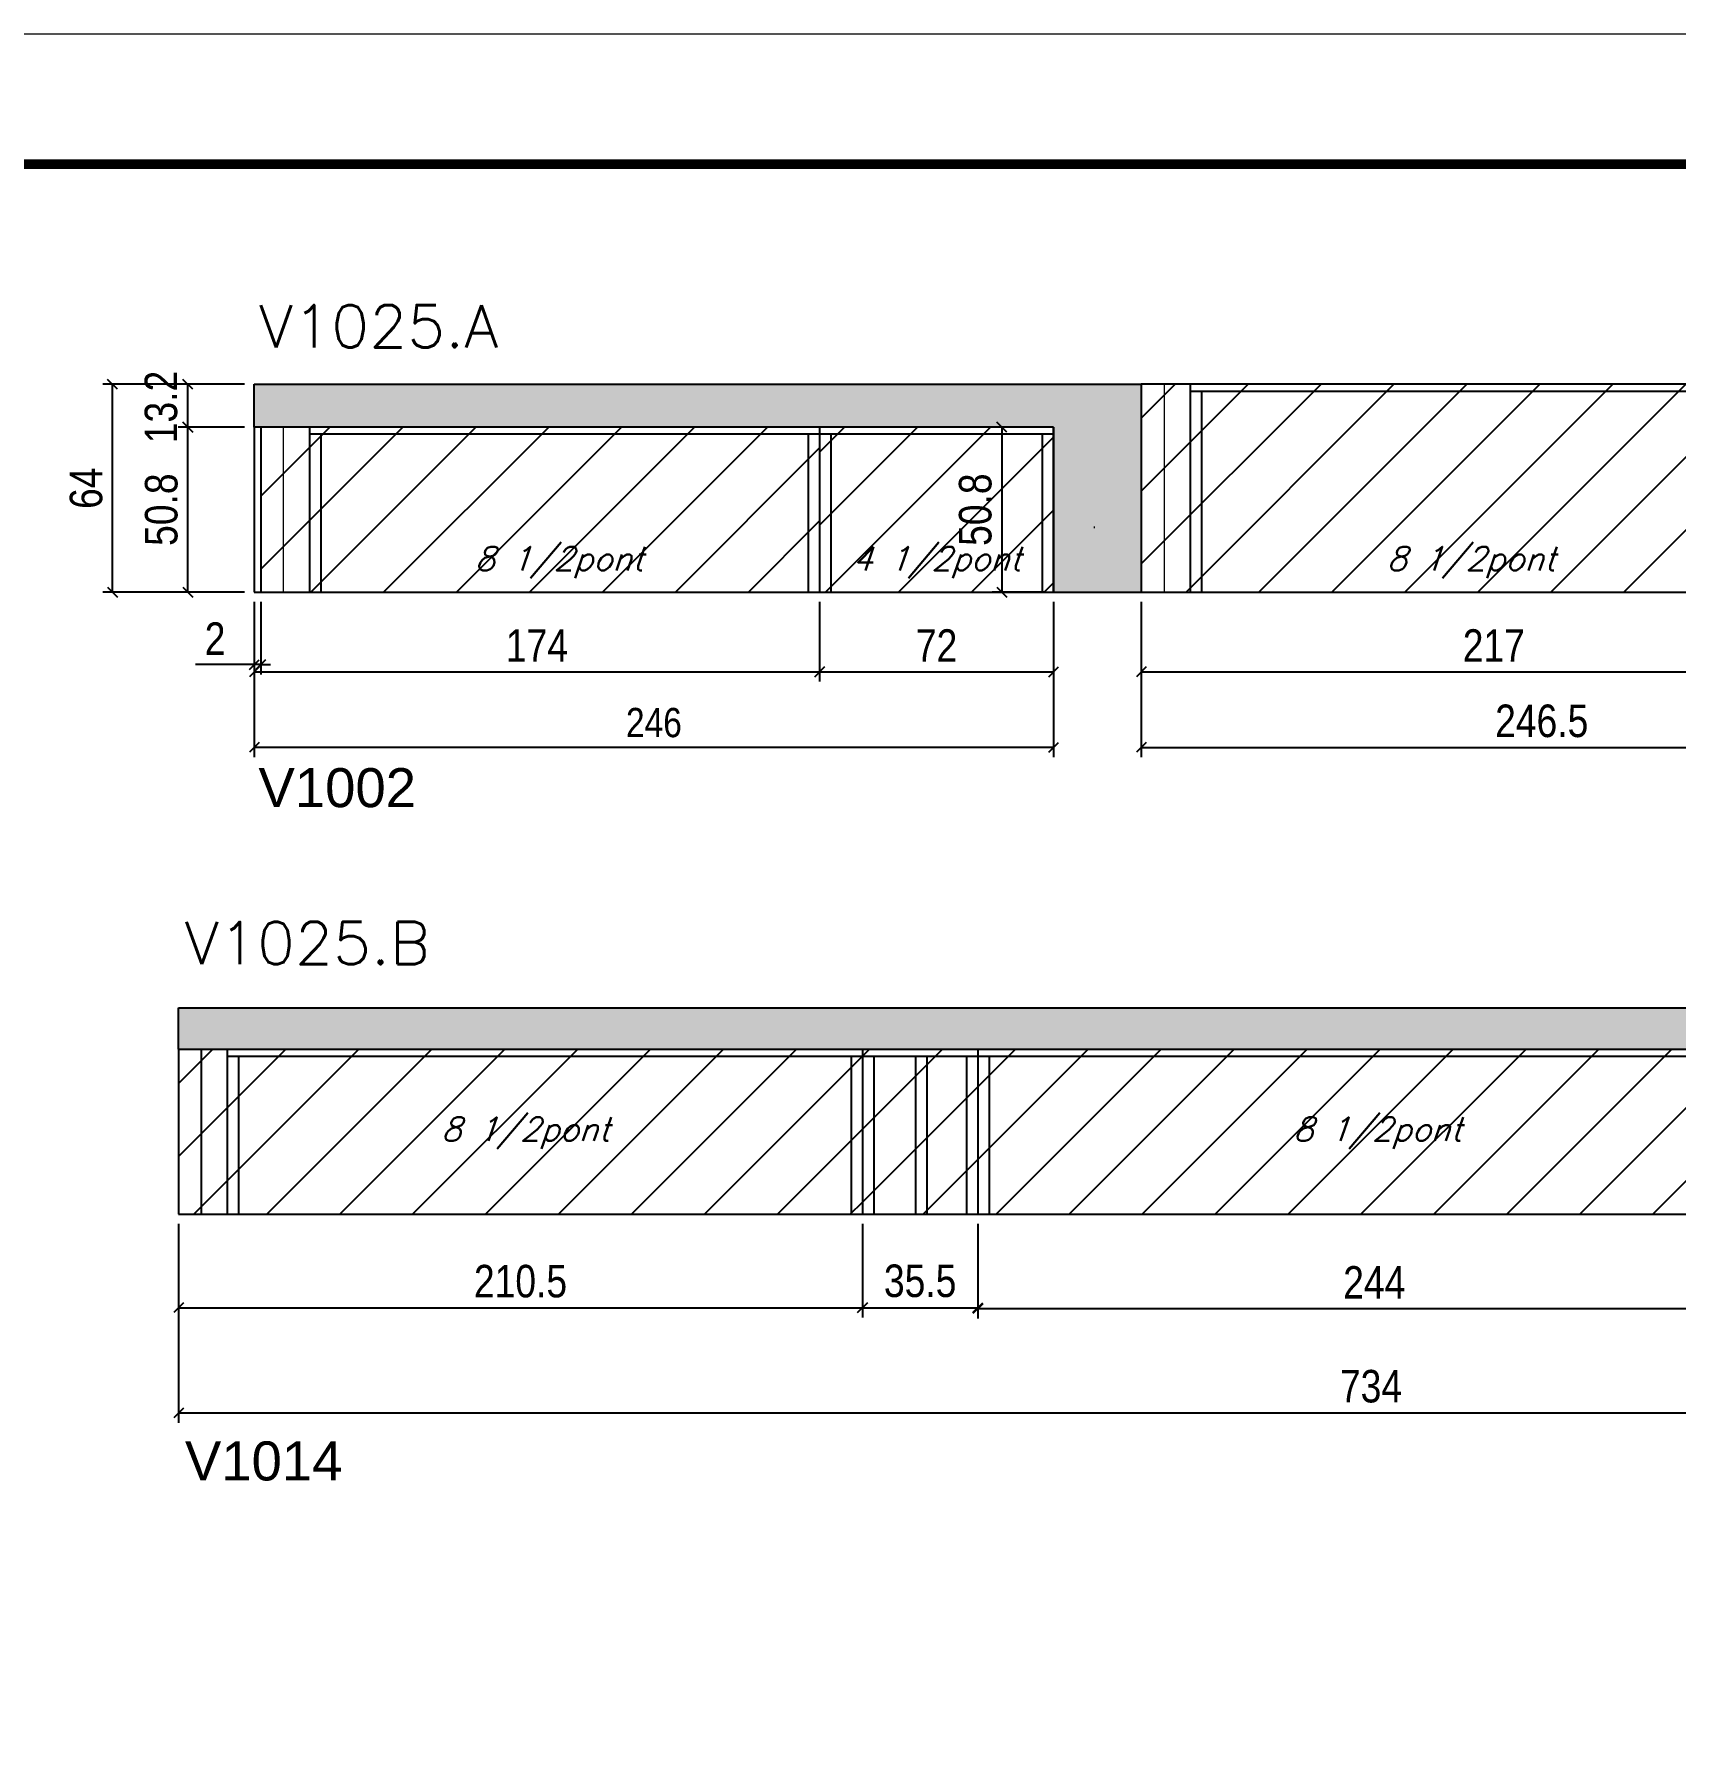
# Model space of a CAD drawing. Extents: x -20960 to -5926, y -2106 to 21915.
# Drawn here: x -8568 to -8063, y 13350 to 13875 of the extents above; entities that cross this region are included whole.
import ezdxf

# ---------------------------------------------------------------- set-up
doc = ezdxf.new("R2010")
doc.units = 0
doc.linetypes.add('DASHED', pattern=[0.75, 0.5, -0.25])
for name, color, linetype in [('5', 5, 'Continuous'), ('COTA', 241, 'Continuous'), ('Painéis', 200, 'Continuous'), ('Reaproveitamento', 251, 'Continuous'), ('SARR_2.2x7', 40, 'Continuous'), ('SARR_3.5x7', 81, 'Continuous'), ('texto', 7, 'Continuous')]:
    doc.layers.add(name, color=color, linetype=linetype)
for name, color, linetype, lineweight in [('Folhas', 255, 'Continuous', 9), ('Sarr 2.2x7', 40, 'Continuous', 9), ('SARRAFO DE PRESSAO', 251, 'DASHED', 9), ('Texto Seção', 7, 'Continuous', 15)]:
    doc.layers.add(name, color=color, linetype=linetype, lineweight=lineweight)
doc.styles.add('COTA TECNICA', font='techl___.ttf', dxfattribs={"height": 10})
doc.styles.add('COTA TECNICA-50', font='techl___.ttf', dxfattribs={"height": 9})
doc.styles.add('REGUA-120', font='ROMANS.shx', dxfattribs={"height": 15})
doc.styles.add('Romans', font='romans.shx')
doc.styles.get("Standard").update_dxf_attribs({"font": 'arial.ttf'})
doc.dimstyles.new('COTA PAINEL-50', dxfattribs={"dimtxt": 9, "dimasz": 3, "dimexe": 3, "dimexo": 3, "dimgap": 3, "dimtad": 1, "dimdec": 1, "dimzin": 12, "dimdsep": 46, "dimtxsty": 'COTA TECNICA-50', "dimblk1": 'OBLIQUE', "dimblk2": 'OBLIQUE', "dimsah": 1, "dimcen": 0.9, "dimclrd": 4, "dimclre": 4, "dimclrt": 240, "dimadec": 1, "dimazin": 3, "dimtfac": 1, "dimtdec": 1, "dimtmove": 0, "dimatfit": 3, "dimfxl": 1, "dimtolj": 1, "dimtzin": 12, "dimarcsym": 0})
doc.dimstyles.new('PAINEL', dxfattribs={"dimtxt": 10, "dimasz": 3, "dimexe": 3, "dimexo": 3, "dimgap": 3, "dimtad": 1, "dimdec": 1, "dimzin": 12, "dimdsep": 46, "dimtxsty": 'COTA TECNICA', "dimblk1": 'OBLIQUE', "dimblk2": 'OBLIQUE', "dimsah": 1, "dimcen": 0.9, "dimclrd": 4, "dimclre": 4, "dimclrt": 240, "dimadec": 1, "dimazin": 3, "dimtfac": 1, "dimtdec": 1, "dimtmove": 0, "dimatfit": 3, "dimfxl": 1, "dimtolj": 1, "dimtzin": 12, "dimarcsym": 0})
pattern_1 = [(45, (-147751.554, -8954.341), (-11.2253202, 11.2253202), [])]
pattern_2 = [(45, (-147729.083, -9023.352), (-11.2253202, 11.2253202), [])]

# ---------------------------------------------------------------- blocks, each defined once
blk = doc.blocks.new('9999999999')
at = {"layer": 'Folhas'}
blk.add_lwpolyline([(98138.98, 34190.21), (99623.98, 34190.21), (99623.98, 35240.21), (98138.98, 35240.21)], close=True, dxfattribs=at)
at = {"layer": 'Folhas', "color": 30, "const_width": 3}
blk.add_lwpolyline([(98213.98, 34230.21), (99583.98, 34230.21), (99583.98, 35200.21), (98213.98, 35200.21)], close=True, dxfattribs=at)
blk = doc.blocks.new('_Oblique')
at = {"color": 0, "linetype": 'ByBlock', "lineweight": -2}
blk.add_line((-0.5, -0.5), (0.5, 0.5), dxfattribs=at)
blk = doc.blocks.new('*D7446')
at = {"layer": 'COTA', "color": 4, "linetype": 'ByBlock', "lineweight": -2, "transparency": 16777216}
for p, q in [((-8277.97, 13509.16), (-8277.97, 13480.1)), ((-8033.97, 13509.16), (-8033.97, 13480.1)), ((-8277.97, 13483.1), (-8033.97, 13483.1))]:
    blk.add_line(p, q, dxfattribs=at)
at = {"layer": 'Defpoints', "color": 0, "linetype": 'ByBlock', "transparency": 16777216}
for p in [(-8277.97, 13512.16), (-8033.97, 13512.16), (-8033.97, 13483.1)]:
    blk.add_point(p, dxfattribs=at)
at = {"layer": 'COTA', "color": 4, "linetype": 'ByBlock', "lineweight": -2, "transparency": 16777216, "xscale": 3, "yscale": 3, "zscale": 3, "rotation": 180}
blk.add_blockref('_Oblique', (-8277.97, 13483.1), dxfattribs=at)
at = {"layer": 'COTA', "color": 4, "linetype": 'ByBlock', "lineweight": -2, "transparency": 16777216, "xscale": 3, "yscale": 3, "zscale": 3}
blk.add_blockref('_Oblique', (-8033.97, 13483.1), dxfattribs=at)
at = {"layer": 'COTA', "color": 240, "linetype": 'ByBlock', "transparency": 16777216, "insert": (-8155.97, 13491.17), "char_height": 10, "attachment_point": 5, "style": 'COTA TECNICA'}
blk.add_mtext('\\A1;244', dxfattribs=at)
blk = doc.blocks.new('*D7449')
at = {"layer": 'COTA', "color": 4, "linetype": 'ByBlock', "lineweight": -2, "transparency": 16777216}
for p, q in [((-8227.67, 13700.6), (-8227.67, 13676.1)), ((-8010.67, 13700.6), (-8010.67, 13676.1)), ((-8227.67, 13679.1), (-8010.67, 13679.1))]:
    blk.add_line(p, q, dxfattribs=at)
at = {"layer": 'Defpoints', "color": 0, "linetype": 'ByBlock', "transparency": 16777216}
for p in [(-8227.67, 13703.6), (-8010.67, 13703.6), (-8010.67, 13679.1)]:
    blk.add_point(p, dxfattribs=at)
at = {"layer": 'COTA', "color": 4, "linetype": 'ByBlock', "lineweight": -2, "transparency": 16777216, "xscale": 3, "yscale": 3, "zscale": 3, "rotation": 180}
blk.add_blockref('_Oblique', (-8227.67, 13679.1), dxfattribs=at)
at = {"layer": 'COTA', "color": 4, "linetype": 'ByBlock', "lineweight": -2, "transparency": 16777216, "xscale": 3, "yscale": 3, "zscale": 3}
blk.add_blockref('_Oblique', (-8010.67, 13679.1), dxfattribs=at)
at = {"layer": 'COTA', "color": 240, "linetype": 'ByBlock', "transparency": 16777216, "insert": (-8119.17, 13687.18), "char_height": 10, "attachment_point": 5, "style": 'COTA TECNICA'}
blk.add_mtext('\\A1;217', dxfattribs=at)
blk = doc.blocks.new('*D7452')
at = {"layer": 'COTA', "color": 4, "linetype": 'ByBlock', "lineweight": -2, "transparency": 16777216}
for p, q in [((-8227.67, 13700.6), (-8227.67, 13652.83)), ((-7981.17, 13700.6), (-7981.17, 13652.83)), ((-8227.67, 13655.83), (-7981.17, 13655.83))]:
    blk.add_line(p, q, dxfattribs=at)
at = {"layer": 'Defpoints', "color": 0, "linetype": 'ByBlock', "transparency": 16777216}
for p in [(-8227.67, 13703.6), (-7981.17, 13703.6), (-7981.17, 13655.83)]:
    blk.add_point(p, dxfattribs=at)
at = {"layer": 'COTA', "color": 4, "linetype": 'ByBlock', "lineweight": -2, "transparency": 16777216, "xscale": 3, "yscale": 3, "zscale": 3, "rotation": 180}
blk.add_blockref('_Oblique', (-8227.67, 13655.83), dxfattribs=at)
at = {"layer": 'COTA', "color": 4, "linetype": 'ByBlock', "lineweight": -2, "transparency": 16777216, "xscale": 3, "yscale": 3, "zscale": 3}
blk.add_blockref('_Oblique', (-7981.17, 13655.83), dxfattribs=at)
at = {"layer": 'COTA', "color": 240, "linetype": 'ByBlock', "transparency": 16777216, "insert": (-8104.42, 13663.94), "char_height": 10, "attachment_point": 5, "style": 'COTA TECNICA'}
blk.add_mtext('\\A1;246.5', dxfattribs=at)
blk = doc.blocks.new('*D7453')
at = {"layer": 'COTA', "color": 4, "linetype": 'ByBlock', "lineweight": -2, "transparency": 16777216}
for p, q in [((-8503.67, 13754.4), (-8524.11, 13754.4)), ((-8521.11, 13703.6), (-8521.11, 13754.4)), ((-8503.67, 13703.6), (-8524.11, 13703.6))]:
    blk.add_line(p, q, dxfattribs=at)
at = {"layer": 'Defpoints', "color": 0, "linetype": 'ByBlock', "transparency": 16777216}
for p in [(-8521.11, 13754.4), (-8500.67, 13754.4), (-8500.67, 13703.6)]:
    blk.add_point(p, dxfattribs=at)
at = {"layer": 'COTA', "color": 4, "linetype": 'ByBlock', "lineweight": -2, "transparency": 16777216, "xscale": 3, "yscale": 3, "zscale": 3}
for p, rotation in [((-8521.11, 13754.4), 90), ((-8521.11, 13703.6), 270)]:
    blk.add_blockref('_Oblique', p, dxfattribs=dict(at, rotation=rotation))
at = {"layer": 'COTA', "color": 240, "linetype": 'ByBlock', "transparency": 16777216, "insert": (-8529.24, 13729), "char_height": 10, "attachment_point": 5, "rotation": 90, "style": 'COTA TECNICA'}
blk.add_mtext('\\A1;50.8', dxfattribs=at)
blk = doc.blocks.new('*D7454')
at = {"layer": 'COTA', "color": 4, "linetype": 'ByBlock', "lineweight": -2, "transparency": 16777216}
for p, q in [((-8503.67, 13767.6), (-8524.11, 13767.6)), ((-8521.11, 13754.4), (-8521.11, 13767.6)), ((-8503.67, 13754.4), (-8524.11, 13754.4))]:
    blk.add_line(p, q, dxfattribs=at)
at = {"layer": 'Defpoints', "color": 0, "linetype": 'ByBlock', "transparency": 16777216}
for p in [(-8521.11, 13767.6), (-8500.67, 13767.6), (-8500.67, 13754.4)]:
    blk.add_point(p, dxfattribs=at)
at = {"layer": 'COTA', "color": 4, "linetype": 'ByBlock', "lineweight": -2, "transparency": 16777216, "xscale": 3, "yscale": 3, "zscale": 3}
for p, rotation in [((-8521.11, 13767.6), 90), ((-8521.11, 13754.4), 270)]:
    blk.add_blockref('_Oblique', p, dxfattribs=dict(at, rotation=rotation))
at = {"layer": 'COTA', "color": 240, "linetype": 'ByBlock', "transparency": 16777216, "insert": (-8529.33, 13760.6), "char_height": 10, "attachment_point": 5, "rotation": 90, "style": 'COTA TECNICA'}
blk.add_mtext('\\A1;13.2', dxfattribs=at)
blk = doc.blocks.new('*D7494')
at = {"layer": 'COTA', "color": 4, "lineweight": -2, "transparency": 16777216}
for p, q in [((-8500.67, 13700.6), (-8500.67, 13678.31)), ((-8498.67, 13700.6), (-8498.67, 13678.31)), ((-8500.67, 13681.31), (-8518.78, 13681.31)), ((-8498.67, 13681.31), (-8500.67, 13681.31)), ((-8498.67, 13681.31), (-8495.67, 13681.31))]:
    blk.add_line(p, q, dxfattribs=at)
at = {"layer": 'Defpoints', "color": 0, "transparency": 16777216}
for p in [(-8500.67, 13703.6), (-8498.67, 13703.6), (-8500.67, 13681.31)]:
    blk.add_point(p, dxfattribs=at)
at = {"layer": 'COTA', "color": 4, "lineweight": -2, "transparency": 16777216, "xscale": 3, "yscale": 3, "zscale": 3}
blk.add_blockref('_Oblique', (-8500.67, 13681.31), dxfattribs=at)
at = {"layer": 'COTA', "color": 4, "lineweight": -2, "transparency": 16777216, "xscale": 3, "yscale": 3, "zscale": 3, "rotation": 180}
blk.add_blockref('_Oblique', (-8498.67, 13681.31), dxfattribs=at)
at = {"layer": 'COTA', "color": 240, "transparency": 16777216, "insert": (-8512.73, 13689.31), "char_height": 10, "attachment_point": 5, "style": 'COTA TECNICA'}
blk.add_mtext('\\A1;2', dxfattribs=at)
blk = doc.blocks.new('*D7495')
at = {"layer": 'COTA', "color": 4, "lineweight": -2, "transparency": 16777216}
for p, q in [((-8523.97, 13509.16), (-8523.97, 13480.38)), ((-8313.47, 13509.16), (-8313.47, 13480.38)), ((-8523.97, 13483.38), (-8313.47, 13483.38))]:
    blk.add_line(p, q, dxfattribs=at)
at = {"layer": 'Defpoints', "color": 0, "transparency": 16777216}
for p in [(-8523.97, 13512.16), (-8313.47, 13512.16), (-8313.47, 13483.38)]:
    blk.add_point(p, dxfattribs=at)
at = {"layer": 'COTA', "color": 4, "lineweight": -2, "transparency": 16777216, "xscale": 3, "yscale": 3, "zscale": 3, "rotation": 180}
blk.add_blockref('_Oblique', (-8523.97, 13483.38), dxfattribs=at)
at = {"layer": 'COTA', "color": 4, "lineweight": -2, "transparency": 16777216, "xscale": 3, "yscale": 3, "zscale": 3}
blk.add_blockref('_Oblique', (-8313.47, 13483.38), dxfattribs=at)
at = {"layer": 'COTA', "color": 240, "transparency": 16777216, "insert": (-8418.72, 13491.49), "char_height": 10, "attachment_point": 5, "style": 'COTA TECNICA'}
blk.add_mtext('\\A1;210.5', dxfattribs=at)
blk = doc.blocks.new('*D7496')
at = {"layer": 'COTA', "color": 4, "lineweight": -2, "transparency": 16777216}
for p, q in [((-8313.47, 13509.16), (-8313.47, 13480.38)), ((-8277.97, 13509.16), (-8277.97, 13480.38)), ((-8313.47, 13483.38), (-8277.97, 13483.38))]:
    blk.add_line(p, q, dxfattribs=at)
at = {"layer": 'Defpoints', "color": 0, "transparency": 16777216}
for p in [(-8313.47, 13512.16), (-8277.97, 13512.16), (-8277.97, 13483.38)]:
    blk.add_point(p, dxfattribs=at)
at = {"layer": 'COTA', "color": 4, "lineweight": -2, "transparency": 16777216, "xscale": 3, "yscale": 3, "zscale": 3, "rotation": 180}
blk.add_blockref('_Oblique', (-8313.47, 13483.38), dxfattribs=at)
at = {"layer": 'COTA', "color": 4, "lineweight": -2, "transparency": 16777216, "xscale": 3, "yscale": 3, "zscale": 3}
blk.add_blockref('_Oblique', (-8277.97, 13483.38), dxfattribs=at)
at = {"layer": 'COTA', "color": 240, "transparency": 16777216, "insert": (-8295.72, 13491.6), "char_height": 10, "attachment_point": 5, "style": 'COTA TECNICA'}
blk.add_mtext('\\A1;35.5', dxfattribs=at)
blk = doc.blocks.new('*D7497')
at = {"layer": 'COTA', "color": 4, "lineweight": -2, "transparency": 16777216}
for p, q in [((-8503.67, 13767.6), (-8547.29, 13767.6)), ((-8544.29, 13703.6), (-8544.29, 13767.6)), ((-8503.67, 13703.6), (-8547.29, 13703.6))]:
    blk.add_line(p, q, dxfattribs=at)
at = {"layer": 'Defpoints', "color": 0, "transparency": 16777216}
for p in [(-8544.29, 13767.6), (-8500.67, 13767.6), (-8500.67, 13703.6)]:
    blk.add_point(p, dxfattribs=at)
at = {"layer": 'COTA', "color": 4, "lineweight": -2, "transparency": 16777216, "xscale": 3, "yscale": 3, "zscale": 3}
for p, rotation in [((-8544.29, 13767.6), 90), ((-8544.29, 13703.6), 270)]:
    blk.add_blockref('_Oblique', p, dxfattribs=dict(at, rotation=rotation))
at = {"layer": 'COTA', "color": 240, "transparency": 16777216, "insert": (-8552.39, 13735.6), "char_height": 10, "attachment_point": 5, "rotation": 90, "style": 'COTA TECNICA'}
blk.add_mtext('\\A1;64', dxfattribs=at)
blk = doc.blocks.new('*D7499')
at = {"layer": 'COTA', "color": 4, "lineweight": -2, "ltscale": 25, "transparency": 16777216}
for p, q in [((-8523.97, 13509.16), (-8523.97, 13447.94)), ((-7789.97, 13509.16), (-7789.97, 13447.94)), ((-7789.97, 13450.94), (-8523.97, 13450.94))]:
    blk.add_line(p, q, dxfattribs=at)
at = {"layer": 'Defpoints', "color": 0, "ltscale": 25, "transparency": 16777216}
for p in [(-8523.97, 13512.16), (-7789.97, 13512.16), (-8523.97, 13450.94)]:
    blk.add_point(p, dxfattribs=at)
at = {"layer": 'COTA', "color": 4, "lineweight": -2, "ltscale": 25, "transparency": 16777216, "xscale": 3, "yscale": 3, "zscale": 3, "rotation": 180}
blk.add_blockref('_Oblique', (-8523.97, 13450.94), dxfattribs=at)
at = {"layer": 'COTA', "color": 4, "lineweight": -2, "ltscale": 25, "transparency": 16777216, "xscale": 3, "yscale": 3, "zscale": 3}
blk.add_blockref('_Oblique', (-7789.97, 13450.94), dxfattribs=at)
at = {"layer": 'COTA', "color": 240, "ltscale": 25, "transparency": 16777216, "insert": (-8156.97, 13459.16), "char_height": 10, "attachment_point": 5, "style": 'COTA TECNICA'}
blk.add_mtext('\\A1;734', dxfattribs=at)
blk = doc.blocks.new('*D7500')
at = {"layer": 'COTA', "color": 4, "lineweight": -2, "ltscale": 25, "transparency": 16777216}
for p, q in [((-8500.67, 13700.6), (-8500.67, 13676.1)), ((-8326.67, 13700.6), (-8326.67, 13676.1)), ((-8500.67, 13679.1), (-8326.67, 13679.1))]:
    blk.add_line(p, q, dxfattribs=at)
at = {"layer": 'Defpoints', "color": 0, "ltscale": 25, "transparency": 16777216}
for p in [(-8500.67, 13703.6), (-8326.67, 13703.6), (-8326.67, 13679.1)]:
    blk.add_point(p, dxfattribs=at)
at = {"layer": 'COTA', "color": 4, "lineweight": -2, "ltscale": 25, "transparency": 16777216, "xscale": 3, "yscale": 3, "zscale": 3, "rotation": 180}
blk.add_blockref('_Oblique', (-8500.67, 13679.1), dxfattribs=at)
at = {"layer": 'COTA', "color": 4, "lineweight": -2, "ltscale": 25, "transparency": 16777216, "xscale": 3, "yscale": 3, "zscale": 3}
blk.add_blockref('_Oblique', (-8326.67, 13679.1), dxfattribs=at)
at = {"layer": 'COTA', "color": 240, "ltscale": 25, "transparency": 16777216, "insert": (-8413.67, 13687.18), "char_height": 10, "attachment_point": 5, "style": 'COTA TECNICA'}
blk.add_mtext('\\A1;174', dxfattribs=at)
blk = doc.blocks.new('*D7501')
at = {"layer": 'COTA', "color": 4, "lineweight": -2, "ltscale": 25, "transparency": 16777216}
for p, q in [((-8326.67, 13700.6), (-8326.67, 13676.1)), ((-8254.67, 13700.6), (-8254.67, 13676.1)), ((-8326.67, 13679.1), (-8254.67, 13679.1))]:
    blk.add_line(p, q, dxfattribs=at)
at = {"layer": 'Defpoints', "color": 0, "ltscale": 25, "transparency": 16777216}
for p in [(-8326.67, 13703.6), (-8254.67, 13703.6), (-8254.67, 13679.1)]:
    blk.add_point(p, dxfattribs=at)
at = {"layer": 'COTA', "color": 4, "lineweight": -2, "ltscale": 25, "transparency": 16777216, "xscale": 3, "yscale": 3, "zscale": 3, "rotation": 180}
blk.add_blockref('_Oblique', (-8326.67, 13679.1), dxfattribs=at)
at = {"layer": 'COTA', "color": 4, "lineweight": -2, "ltscale": 25, "transparency": 16777216, "xscale": 3, "yscale": 3, "zscale": 3}
blk.add_blockref('_Oblique', (-8254.67, 13679.1), dxfattribs=at)
at = {"layer": 'COTA', "color": 240, "ltscale": 25, "transparency": 16777216, "insert": (-8290.67, 13687.18), "char_height": 10, "attachment_point": 5, "style": 'COTA TECNICA'}
blk.add_mtext('\\A1;72', dxfattribs=at)
blk = doc.blocks.new('*D7505')
at = {"layer": 'COTA', "color": 4, "lineweight": -2, "ltscale": 25, "transparency": 16777216}
for p, q in [((-8257.67, 13754.4), (-8273.58, 13754.4)), ((-8270.58, 13754.4), (-8270.58, 13703.6)), ((-8257.67, 13703.6), (-8273.58, 13703.6))]:
    blk.add_line(p, q, dxfattribs=at)
at = {"layer": 'Defpoints', "color": 0, "ltscale": 25, "transparency": 16777216}
for p in [(-8254.67, 13754.4), (-8270.58, 13703.6), (-8254.67, 13703.6)]:
    blk.add_point(p, dxfattribs=at)
at = {"layer": 'COTA', "color": 4, "lineweight": -2, "ltscale": 25, "transparency": 16777216, "xscale": 3, "yscale": 3, "zscale": 3}
for p, rotation in [((-8270.58, 13754.4), 90), ((-8270.58, 13703.6), 270)]:
    blk.add_blockref('_Oblique', p, dxfattribs=dict(at, rotation=rotation))
at = {"layer": 'COTA', "color": 240, "ltscale": 25, "transparency": 16777216, "insert": (-8278.72, 13729), "char_height": 10, "attachment_point": 5, "rotation": 90, "style": 'COTA TECNICA'}
blk.add_mtext('\\A1;50.8', dxfattribs=at)
blk = doc.blocks.new('*D7493')
at = {"layer": 'COTA', "color": 4, "lineweight": -2, "transparency": 16777216}
for p, q in [((-8500.67, 13700.6), (-8500.67, 13652.83)), ((-8254.67, 13700.6), (-8254.67, 13652.83)), ((-8254.67, 13655.83), (-8500.67, 13655.83))]:
    blk.add_line(p, q, dxfattribs=at)
at = {"layer": 'Defpoints', "color": 0, "transparency": 16777216}
for p in [(-8500.67, 13703.6), (-8254.67, 13703.6), (-8500.67, 13655.83)]:
    blk.add_point(p, dxfattribs=at)
at = {"layer": 'COTA', "color": 4, "lineweight": -2, "transparency": 16777216, "xscale": 3, "yscale": 3, "zscale": 3, "rotation": 180}
blk.add_blockref('_Oblique', (-8500.67, 13655.83), dxfattribs=at)
at = {"layer": 'COTA', "color": 4, "lineweight": -2, "transparency": 16777216, "xscale": 3, "yscale": 3, "zscale": 3}
blk.add_blockref('_Oblique', (-8254.67, 13655.83), dxfattribs=at)
at = {"layer": 'COTA', "color": 240, "transparency": 16777216, "insert": (-8377.67, 13663.42), "char_height": 9, "attachment_point": 5, "style": 'COTA TECNICA-50'}
blk.add_mtext('\\A1;246', dxfattribs=at)

msp = doc.modelspace()

# ---------------------------------------------------------------- hatches: boundary and pattern name
at = {"layer": 'COTA', "ltscale": 25}
h = msp.add_hatch(dxfattribs=at)
h.set_pattern_fill('AR-CONC', color=256, scale=0.03)
h.set_pattern_definition([(50, (-149314.0833, -9023.352), (5.46554007, -0.47817257), [0.5715, -6.2865]), (355, (-149314.083, -9023.352), (-1.05730264, 5.73170536), [0.4572, -5.02921753]), (100.4514447, (-149313.628, -9023.3917), (4.40823741, 5.25353256), [0.48570026, -5.34270734]), (46.1842, (-149314.083, -9021.828), (8.13237123, -1.26126984), [0.85725, -9.42975]), (96.6355576, (-149313.4056, -9021.933), (7.122124, 7.42278374), [0.7285507, -8.01406824]), (351.184151, (-149314.083, -9021.828), (7.122124, 7.42278374), [0.685799, -7.54379196]), (21, (-149313.3213, -9022.209), (4.54843174, -3.06795595), [0.5715, -6.2865]), (326, (-149313.321, -9022.209), (1.85406085, 5.52563898), [0.4572, -5.0292]), (71.451445, (-149312.942, -9022.4645), (6.40249258, 2.45768307), [0.48570026, -5.34269813]), (37.5, (-149314.0833, -9023.3518), (0.092658098, 2.536651166), [0, -4.96824, 0, -5.1054, 0, -5.04825]), (7.5, (-149314.0833, -9023.3518), (2.004589875, 3.005417245), [0, -2.91084, 0, -4.85394, 0, -1.92405]), (327.5, (-149315.7825, -9023.3518), (4.067717855, -0.17186232), [0, -1.905, 0, -5.9436, 0, -7.8867]), (317.5, (-149316.5445, -9023.352), (4.44387544, 0.76279473), [0, -2.4765, 0, -3.94716, 0, -5.6007])])
h.paths.add_polyline_path([(-8227.67, 13767.6), (-8500.67, 13767.6), (-8500.67, 13754.4), (-8326.67, 13754.4), (-8254.67, 13754.4), (-8254.67, 13703.6), (-8227.67, 13703.6)])
at = {"layer": 'COTA', "linetype": 'ByBlock'}
h = msp.add_hatch(dxfattribs=at)
h.set_pattern_fill('AR-CONC', color=256, scale=0.03)
h.set_pattern_definition([(50, (-149347.7686, -16012.7033), (5.46554007, -0.47817257), [0.5715, -6.2865]), (355, (-149347.7686, -16012.7033), (-1.05730264, 5.73170536), [0.4572, -5.02921753]), (100.4514447, (-149347.313, -16012.743), (4.40823741, 5.25353256), [0.48570026, -5.34270734]), (46.1842, (-149347.7686, -16011.179), (8.13237123, -1.26126984), [0.85725, -9.42975]), (96.6355576, (-149347.091, -16011.284), (7.122124, 7.42278374), [0.7285507, -8.01406824]), (351.184151, (-149347.7686, -16011.179), (7.122124, 7.42278374), [0.685799, -7.54379196]), (21, (-149347.0066, -16011.5603), (4.54843174, -3.06795595), [0.5715, -6.2865]), (326, (-149347.0066, -16011.5603), (1.85406085, 5.52563898), [0.4572, -5.0292]), (71.451445, (-149346.6275, -16011.816), (6.40249258, 2.45768307), [0.48570026, -5.34269813]), (37.5, (-149347.7686, -16012.7033), (0.092658098, 2.536651166), [0, -4.96824, 0, -5.1054, 0, -5.04825]), (7.5, (-149347.7686, -16012.7033), (2.004589875, 3.005417245), [0, -2.91084, 0, -4.85394, 0, -1.92405]), (327.5, (-149349.4678, -16012.7033), (4.067717855, -0.17186232), [0, -1.905, 0, -5.9436, 0, -7.8867]), (317.5, (-149350.23, -16012.7033), (4.44387544, 0.76279473), [0, -2.4765, 0, -3.94716, 0, -5.6007])])
h.paths.add_polyline_path([(-7789.97, 13562.96), (-7789.97, 13575.64), (-8523.97, 13575.64), (-8523.97, 13562.96)])
at = {"layer": 'Reaproveitamento', "ltscale": 25}
h = msp.add_hatch(dxfattribs=at)
h.set_pattern_fill('ANSI31', color=256, scale=5)
h.set_pattern_definition(pattern_2)
h.paths.add_polyline_path([(-8010.67, 13703.6), (-8010.67, 13767.6), (-8227.67, 13767.6), (-8227.67, 13703.6)])
h.paths.add_polyline_path([(-8159.21, 13705.49), (-8097.73, 13705.49), (-8092.73, 13720.01), (-8154.21, 13720.01)], flags=24)
h = msp.add_hatch(dxfattribs=at)
h.set_pattern_fill('ANSI31', color=256, scale=5)
h.set_pattern_definition(pattern_2)
h.paths.add_polyline_path([(-8498.67, 13754.4), (-8498.67, 13703.6), (-8326.67, 13703.6), (-8326.67, 13754.4)])
at = {"layer": 'Reaproveitamento'}
h = msp.add_hatch(dxfattribs=at)
h.set_pattern_fill('ANSI31', color=256, scale=5)
h.set_pattern_definition([(45, (1579.236, -1963.577), (-11.22532, 11.22532), [])])
h.paths.add_polyline_path([(-8326.67, 13754.4), (-8326.67, 13703.6), (-8254.67, 13703.6), (-8254.67, 13754.4)])
at = {"layer": 'Reaproveitamento', "ltscale": 25}
h = msp.add_hatch(dxfattribs=at)
h.set_pattern_fill('ANSI31', color=256, scale=5)
h.set_pattern_definition(pattern_1)
h.paths.add_polyline_path([(-8313.47, 13512.16), (-8313.47, 13562.96), (-8523.97, 13562.96), (-8523.97, 13512.16)])
h = msp.add_hatch(dxfattribs=at)
h.set_pattern_fill('ANSI31', color=256, scale=5)
h.set_pattern_definition(pattern_1)
h.paths.add_polyline_path([(-8277.97, 13562.96), (-8313.47, 13562.96), (-8313.47, 13512.16), (-8277.97, 13512.16)])
h = msp.add_hatch(dxfattribs=at)
h.set_pattern_fill('ANSI31', color=256, scale=5)
h.set_pattern_definition(pattern_1)
h.paths.add_polyline_path([(-8277.97, 13562.96), (-8277.97, 13512.16), (-8033.97, 13512.16), (-8033.97, 13562.96)])
h.paths.add_polyline_path([(-8188, 13529.89), (-8126.52, 13529.89), (-8121.52, 13544.42), (-8183, 13544.42)], flags=24)

# ---------------------------------------------------------------- linework, layer by layer
at = {"layer": 'COTA', "linetype": 'ByBlock'}
for p, q in [((-8500.67, 13767.6), (-8227.67, 13767.6)), ((-8500.67, 13754.4), (-8500.67, 13767.6)), ((-8523.97, 13562.96), (-8523.97, 13575.64)), ((-8523.97, 13575.64), (-7789.97, 13575.64))]:
    msp.add_line(p, q, dxfattribs=at)
at = {"layer": 'COTA', "ltscale": 25}
msp.add_line((-8254.67, 13703.6), (-8227.67, 13703.6), dxfattribs=at)
at = {"layer": 'Painéis', "linetype": 'ByBlock'}
for p, q in [((-7826.67, 13767.6), (-8227.67, 13767.6)), ((-8227.67, 13767.6), (-8227.67, 13703.6)), ((-8326.67, 13754.4), (-8500.67, 13754.4)), ((-8500.67, 13754.4), (-8500.67, 13703.6)), ((-8498.67, 13754.4), (-8498.67, 13703.6)), ((-8254.67, 13754.4), (-8326.67, 13754.4)), ((-8326.67, 13754.4), (-8326.67, 13754.4)), ((-8326.67, 13754.4), (-8326.67, 13703.6)), ((-8254.67, 13703.6), (-8254.67, 13754.4)), ((-8242.28, 13723.6), (-8241.95, 13723.6)), ((-8500.67, 13703.6), (-8254.67, 13703.6)), ((-8227.67, 13703.6), (-7766.67, 13703.6)), ((-8523.97, 13562.96), (-7789.97, 13562.96)), ((-8523.97, 13562.96), (-8523.97, 13512.16)), ((-8313.47, 13562.96), (-8313.47, 13512.16)), ((-8277.97, 13562.96), (-8277.97, 13512.16)), ((-8523.97, 13512.16), (-7789.97, 13512.16))]:
    msp.add_line(p, q, dxfattribs=at)
at = {"layer": 'Sarr 2.2x7'}
for p, q in [((-8220.67, 13767.6), (-8220.67, 13703.6)), ((-8491.67, 13703.6), (-8491.67, 13754.4))]:
    msp.add_line(p, q, dxfattribs=at)
at = {"layer": 'SARR_2.2x7', "linetype": 'Continuous'}
for p, q in [((-7826.67, 13765.4), (-8212.67, 13765.4)), ((-8326.67, 13752.2), (-8483.67, 13752.2)), ((-8254.67, 13752.2), (-8326.67, 13752.2)), ((-8516.97, 13562.96), (-8516.97, 13512.16)), ((-8508.97, 13560.76), (-7804.97, 13560.76))]:
    msp.add_line(p, q, dxfattribs=at)
at = {"layer": 'SARR_3.5x7'}
for p, q in [((-8212.67, 13767.6), (-8212.67, 13703.6)), ((-8209.17, 13765.4), (-8209.17, 13703.6)), ((-8483.67, 13754.4), (-8483.67, 13703.6)), ((-8480.17, 13752.2), (-8480.17, 13703.6)), ((-8330.17, 13752.2), (-8330.17, 13703.6)), ((-8323.17, 13752.2), (-8323.17, 13703.6)), ((-8258.17, 13752.2), (-8258.17, 13703.6)), ((-8254.67, 13754.4), (-8254.67, 13703.6)), ((-8508.97, 13562.96), (-8508.97, 13512.16)), ((-8505.47, 13560.76), (-8505.47, 13512.16)), ((-8316.97, 13560.76), (-8316.97, 13512.16)), ((-8309.97, 13560.76), (-8309.97, 13512.16)), ((-8297.14, 13560.76), (-8297.14, 13512.16)), ((-8293.64, 13560.76), (-8293.64, 13512.16)), ((-8281.47, 13560.76), (-8281.47, 13512.16)), ((-8274.47, 13560.76), (-8274.47, 13512.16))]:
    msp.add_line(p, q, dxfattribs=at)

# ---------------------------------------------------------------- block references
at = {"layer": 'SARRAFO DE PRESSAO', "color": 6, "linetype": 'ByBlock'}
msp.add_blockref('9999999999', (-107148.98, -21364.84), dxfattribs=at)

# ---------------------------------------------------------------- texts
at = {"layer": '5', "linetype": 'Continuous'}
for s, p in [('V1002', (-8499.36, 13637.44)), ('V1014', (-8522, 13430.22))]:
    msp.add_text(s, height=12, rotation=360, dxfattribs=at).set_placement(p)
at = {"layer": 'texto', "color": 2, "char_height": 7.2737, "attachment_point": 5, "style": 'Romans'}
for s, insert in [('{\\Q19;\\C256;8 1/2pont}', (-8406.83, 13712.75)), ('{\\Q19;\\C256;4 1/2pont}', (-8290.58, 13712.75)), ('{\\Q19;\\C256;8 1/2pont}', (-8126.15, 13712.75)), ('{\\Q19;\\C256;8 1/2pont}', (-8417.16, 13537.16)), ('{\\Q19;\\C256;8 1/2pont}', (-8154.93, 13537.16))]:
    msp.add_mtext(s, dxfattribs=dict(at, insert=insert))
at = {"layer": 'Texto Seção', "style": 'REGUA-120', "width": 1.05}
for s, p in [('V1025.A', (-8499.22, 13778.96)), ('V1025.B', (-8522.06, 13589.1))]:
    msp.add_text(s, height=13, dxfattribs=at).set_placement(p)

# ---------------------------------------------------------------- dimensions: what is measured, and where the dimension line sits
at = {"layer": 'COTA', "linetype": 'ByBlock'}
dim = msp.add_linear_dim(base=(-8521.11, 13767.6), p1=(-8500.67, 13754.4), p2=(-8500.67, 13767.6), angle=90, dimstyle='PAINEL', override={"dimtmove": 1}, dxfattribs=at)
dim.commit()
dim.dimension.update_dxf_attribs({"geometry": '*D7454', "text_midpoint": (-8521.11, 13760.6), "dimtype": 160})
at = {"layer": 'COTA'}
dim = msp.add_linear_dim(base=(-8544.29, 13767.6), p1=(-8500.67, 13703.6), p2=(-8500.67, 13767.6), angle=90, dimstyle='PAINEL', dxfattribs=at)
dim.commit()
dim.dimension.update_dxf_attribs({"geometry": '*D7497', "text_midpoint": (-8552.39, 13735.6)})
at = {"layer": 'COTA', "linetype": 'ByBlock'}
dim = msp.add_linear_dim(base=(-8521.11, 13754.4), p1=(-8500.67, 13703.6), p2=(-8500.67, 13754.4), angle=90, dimstyle='PAINEL', dxfattribs=at)
dim.commit()
dim.dimension.update_dxf_attribs({"geometry": '*D7453', "text_midpoint": (-8529.24, 13729)})
at = {"layer": 'COTA', "ltscale": 25}
dim = msp.add_linear_dim(base=(-8270.58, 13703.6), p1=(-8254.67, 13754.4), p2=(-8254.67, 13703.6), angle=90, dimstyle='PAINEL', dxfattribs=at)
dim.commit()
dim.dimension.update_dxf_attribs({"geometry": '*D7505', "text_midpoint": (-8270.58, 13729), "dimtype": 160})
at = {"layer": 'COTA'}
for base, p1, p2, dimstyle, picture, middle in [((-8500.67, 13681.31), (-8498.67, 13703.6), (-8500.67, 13703.6), 'PAINEL', '*D7494', (-8512.73, 13689.31)), ((-8500.67, 13655.83), (-8254.67, 13703.6), (-8500.67, 13703.6), 'COTA PAINEL-50', '*D7493', (-8377.67, 13663.42)), ((-8313.47, 13483.38), (-8523.97, 13512.16), (-8313.47, 13512.16), 'PAINEL', '*D7495', (-8418.72, 13491.49))]:
    dim = msp.add_linear_dim(base=base, p1=p1, p2=p2, dimstyle=dimstyle, dxfattribs=at)
    dim.commit()
    dim.dimension.update_dxf_attribs({"geometry": picture, "text_midpoint": middle})
at = {"layer": 'COTA', "ltscale": 25}
for base, p1, p2, picture, middle in [((-8326.67, 13679.1), (-8500.67, 13703.6), (-8326.67, 13703.6), '*D7500', (-8413.67, 13687.18)), ((-8523.97, 13450.94), (-7789.97, 13512.16), (-8523.97, 13512.16), '*D7499', (-8156.97, 13459.16))]:
    dim = msp.add_linear_dim(base=base, p1=p1, p2=p2, dimstyle='PAINEL', dxfattribs=at)
    dim.commit()
    dim.dimension.update_dxf_attribs({"geometry": picture, "text_midpoint": middle})
dim = msp.add_linear_dim(base=(-8254.67, 13679.1), p1=(-8326.67, 13703.6), p2=(-8254.67, 13703.6), dimstyle='PAINEL', override={"dimtmove": 1}, dxfattribs=at)
dim.commit()
dim.dimension.update_dxf_attribs({"geometry": '*D7501', "text_midpoint": (-8290.67, 13687.18)})
at = {"layer": 'COTA', "linetype": 'ByBlock'}
for base, p2, picture, middle in [((-8010.67, 13679.1), (-8010.67, 13703.6), '*D7449', (-8119.17, 13687.18)), ((-7981.17, 13655.83), (-7981.17, 13703.6), '*D7452', (-8104.42, 13663.94))]:
    dim = msp.add_linear_dim(base=base, p1=(-8227.67, 13703.6), p2=p2, dimstyle='PAINEL', dxfattribs=at)
    dim.commit()
    dim.dimension.update_dxf_attribs({"geometry": picture, "text_midpoint": middle})
at = {"layer": 'COTA'}
dim = msp.add_linear_dim(base=(-8277.97, 13483.38), p1=(-8313.47, 13512.16), p2=(-8277.97, 13512.16), dimstyle='PAINEL', override={"dimtmove": 1}, dxfattribs=at)
dim.commit()
dim.dimension.update_dxf_attribs({"geometry": '*D7496', "text_midpoint": (-8295.72, 13491.6)})
at = {"layer": 'COTA', "linetype": 'ByBlock'}
dim = msp.add_linear_dim(base=(-8033.97, 13483.1), p1=(-8277.97, 13512.16), p2=(-8033.97, 13512.16), dimstyle='PAINEL', override={"dimtmove": 1}, dxfattribs=at)
dim.commit()
dim.dimension.update_dxf_attribs({"geometry": '*D7446', "text_midpoint": (-8155.97, 13491.17)})

doc.saveas('drawing.dxf')
